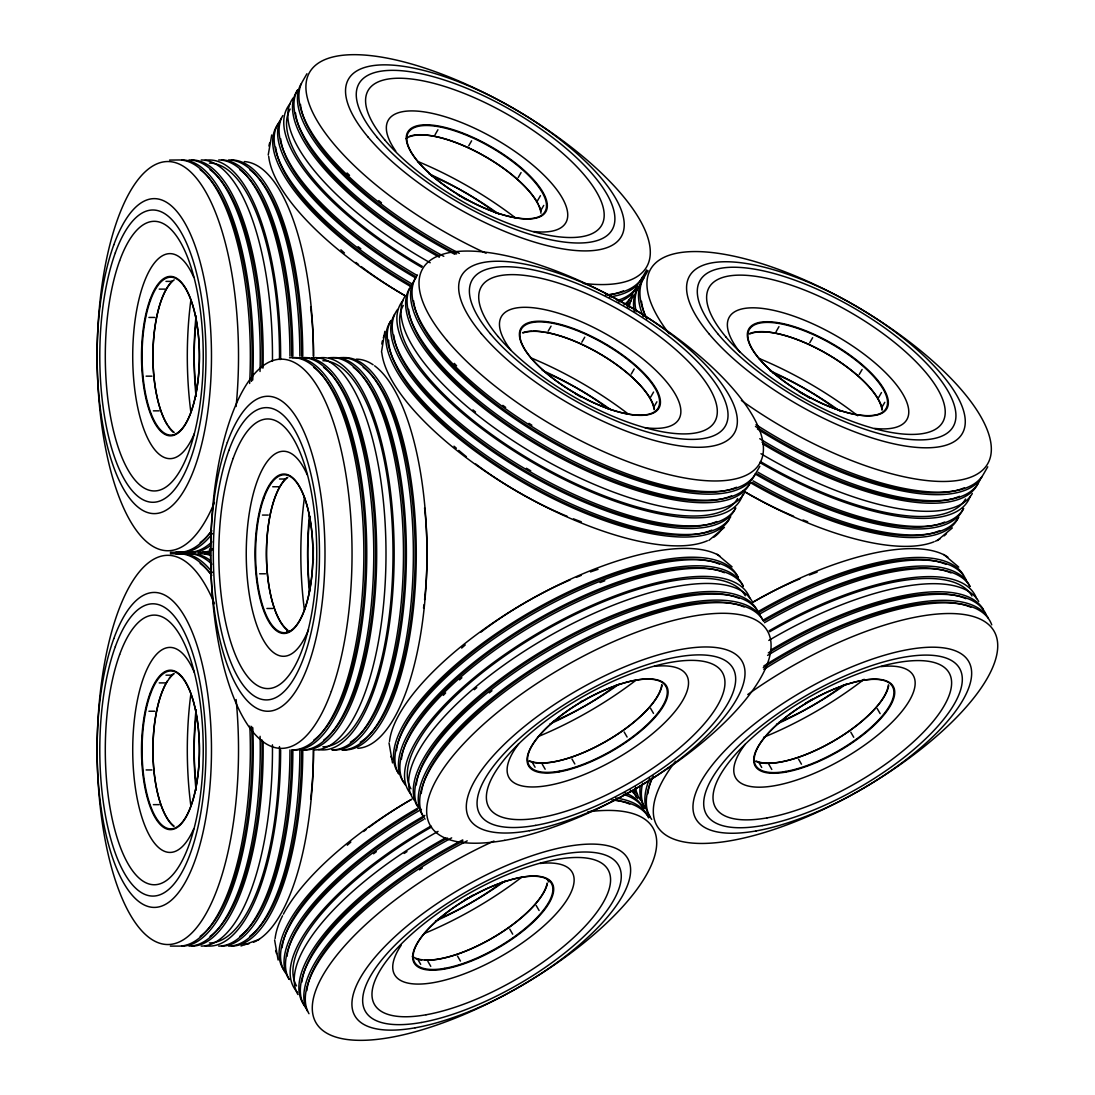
<?xml version="1.0" encoding="UTF-8"?>
<svg xmlns="http://www.w3.org/2000/svg" width="1095" height="1095" viewBox="0 0 1095 1095"><rect width="100%" height="100%" fill="white"/><g stroke="black" fill="none" stroke-linecap="round" stroke-linejoin="round"><path stroke-width="1.5" d="M268.22 154.997L271.724 134.959M384.851 331.347L381.484 352.111M306.956 73.721L302.59 81.29A196.156 71.257 30 0 0 459.325 253.356M435.03 134.794L437.932 129.757M468.701 145.84L471.616 140.803M518.154 177.636L521.069 172.586M537.535 200.713L540.451 195.663M540.848 210.445L543.75 205.408M548.143 331.196L551.059 326.146M581.828 342.229L584.744 337.192M646.721 269.89L642.354 277.459A196.156 71.257 30 0 1 605.467 294.966M647.994 270.629L643.627 278.185A196.156 71.257 30 0 0 646.912 318.891M631.281 374.025L634.183 368.988M650.663 397.102L653.578 392.051M653.961 406.834L656.877 401.797M776.068 331.703L778.969 326.652M809.739 342.749L812.654 337.698M759.848 466.278L755.482 473.848A196.156 71.257 30 0 1 546.295 435.331A196.156 71.257 30 0 1 417.414 275.105M859.192 374.531L862.107 369.494M878.573 397.608L881.489 392.558M881.886 407.34L884.787 402.303M987.758 466.785L983.392 474.354A196.156 71.257 30 0 1 756.015 424.655M724.425 527.407L708.835 540.465M937.347 540.533L952.349 527.913M240.996 945.984L259.433 939.305M169.602 160.075L179.087 159.966A196.156 71.257 -90 0 1 249.646 383.442M165.988 281.388L171.819 281.388M159.213 289.121L165.03 289.121M148.92 317.44L154.751 317.44M146.114 376.16L151.931 376.16M153.382 410.844L159.213 410.844M279.512 479.021L285.33 479.021M272.723 486.755L278.554 486.755M262.444 515.074L268.261 515.074M170.355 552.291L179.087 552.291M170.355 553.769L179.087 553.769M259.625 573.794L265.455 573.794M266.906 608.478L272.723 608.478M286.781 631.144L289.696 631.144M165.988 675.177L171.819 675.177M159.213 682.91L165.03 682.91M148.92 711.23L154.751 711.23M146.114 769.949L151.931 769.949M153.382 804.647L159.213 804.647M170.355 946.094L179.087 946.094A196.156 71.257 -90 0 0 249.811 726.026M943.726 554.467L958.727 567.087M717.088 554.234L732.09 566.854M877.218 708.588L880.134 713.625M850.815 732.226L853.73 737.277M798.556 759.163L801.472 764.201M768.882 764.406L771.797 769.456M758.794 762.407L761.709 767.444M650.581 708.355L653.496 713.393M624.177 732.007L627.093 737.044M571.918 758.931L574.834 763.968M542.244 764.187L545.159 769.224M532.156 762.175L535.072 767.225M547.336 879.463L548.787 881.981M536.18 905.483L539.096 910.52M509.777 929.121L512.693 934.172M457.518 956.058L460.434 961.095M427.844 961.301L430.759 966.351M417.756 959.302L420.672 964.339M392.516 762.914L389.012 742.875M278.116 960.041L274.612 940.003M214.456 502.4A194.595 70.682 -90 0 1 102.533 430.636A194.595 70.682 -90 0 1 163.196 161.95A194.595 70.682 -90 0 1 236.109 406.491M194.349 433.579A102.506 37.23 90 0 1 143.212 427.461A102.506 37.23 90 0 1 142.61 286.575A102.506 37.23 90 0 1 193.664 277.103M174.187 432.388A78.95 28.675 90 0 1 152.93 356.135A78.95 28.675 90 0 1 174.187 279.868M173.38 432.292A79.702 28.949 90 0 1 168.37 426.585M167.425 425.147A79.702 28.949 90 0 1 153.081 348.675A79.702 28.949 90 0 1 172.353 280.895M244.294 161.581A194.595 70.682 90 0 1 313.457 356.135M231.51 159.966A196.156 71.257 -90 0 1 302.767 356.135M228.595 159.966A196.156 71.257 90 0 1 299.852 356.135M221.601 159.966A196.156 71.257 90 0 1 292.858 356.135M218.699 159.966A196.156 71.257 90 0 1 289.956 356.135M204.738 160.39A196.156 71.257 90 0 1 280.621 359.53M209.378 552.291A196.156 71.257 90 0 1 203.177 551.551M209.378 163.1A193.035 70.121 -90 0 1 279.485 359.475M212.416 548.992A193.035 70.121 -90 0 1 209.378 549.17M201.22 159.966A196.156 71.257 90 0 1 272.45 361.227M212.074 550.005A196.156 71.257 90 0 1 198.127 552.113M191.899 159.966A196.156 71.257 90 0 1 263.033 368.057M210.35 545.611A196.156 71.257 90 0 1 188.819 552.113M210.048 169.67A193.035 70.121 -90 0 1 261.897 367.865M188.983 159.966A196.156 71.257 -90 0 1 260.021 371.479M211.869 541.902A196.156 71.257 -90 0 1 185.904 552.113M182.003 159.966A196.156 71.257 -90 0 1 252.726 380.033M212.485 533.443A196.156 71.257 -90 0 1 178.909 552.113M200.152 169.67A193.035 70.121 90 0 1 251.521 381.334M211.65 531.061A193.035 70.121 90 0 1 200.152 542.586M211.663 530.596A196.156 71.257 -90 0 1 175.994 552.113M249.66 169.67A193.035 70.121 90 0 1 301.631 356.135M239.75 169.67A193.035 70.121 -90 0 1 291.722 356.135M310.651 306.833A157.475 57.2 90 0 1 313.526 356.135M196.306 391.367A109.705 39.844 -90 0 1 196.306 320.903M190.913 412.5A164.907 59.896 90 0 1 190.913 299.77M196.019 396.472A155.86 56.611 90 0 1 196.019 315.798M308.53 629.598A102.506 37.23 90 0 1 257.147 626.258A102.506 37.23 90 0 1 255.929 484.811A102.506 37.23 90 0 1 307.189 474.737M287.711 630.022A78.95 28.675 90 0 1 266.455 553.769A79.702 28.949 90 0 1 286.89 477.598M287.711 477.516A78.95 28.675 90 0 0 266.455 553.769A79.702 28.949 90 0 0 286.89 629.926M356.286 359.174A194.595 70.682 90 0 1 373.094 364.758M374.586 365.798A194.595 70.682 90 0 1 426.461 577.079A194.595 70.682 90 0 1 357.819 748.323M341.941 357.791A196.156 71.257 -90 0 1 416.278 553.769A196.156 71.257 -90 0 1 341.941 749.746M339.026 357.791A196.156 71.257 90 0 1 413.349 549.512A196.156 71.257 90 0 1 342.119 749.924M332.031 357.791A196.156 71.257 90 0 1 406.382 553.769A196.156 71.257 90 0 1 332.031 749.746M329.13 357.791A196.156 71.257 90 0 1 403.453 549.512A196.156 71.257 90 0 1 332.209 749.924M316.701 358.352A196.156 71.257 90 0 1 394.145 551.62A196.156 71.257 90 0 1 318.248 749.514M322.888 360.734A193.035 70.121 -90 0 1 393.009 553.769A193.035 70.121 -90 0 1 322.888 746.804M311.651 357.791A196.156 71.257 90 0 1 385.974 549.512A196.156 71.257 90 0 1 314.744 749.924M302.329 357.791A196.156 71.257 90 0 1 376.68 553.769A196.156 71.257 90 0 1 302.329 749.746M323.572 367.304A193.035 70.121 -90 0 1 375.544 553.769A193.035 70.121 -90 0 1 323.572 740.22M299.414 357.791A196.156 71.257 -90 0 1 373.751 549.512A196.156 71.257 -90 0 1 302.507 749.924M292.433 357.791A196.156 71.257 -90 0 1 366.77 553.769A196.156 71.257 -90 0 1 292.433 749.746M313.663 367.304A193.035 70.121 90 0 1 365.634 553.769A193.035 70.121 90 0 1 313.663 740.22M289.518 357.791A196.156 71.257 -90 0 1 363.841 549.512A196.156 71.257 -90 0 1 292.611 749.924M363.17 367.304A193.035 70.121 90 0 1 415.128 557.944A193.035 70.121 90 0 1 360.228 742.218M353.274 367.304A193.035 70.121 -90 0 1 405.232 557.944A193.035 70.121 -90 0 1 350.318 742.218M424.573 507.875A157.475 57.2 90 0 1 424.573 599.649M423.97 604.768A157.475 57.2 90 0 1 423.532 608.149M310.036 590.698A109.705 39.844 -90 0 1 310.036 516.826M304.437 610.134A164.907 59.896 90 0 1 304.437 497.404M313.362 560.161A79.702 28.949 -90 0 1 313.362 547.377M309.379 592.477A155.86 56.611 90 0 1 309.379 515.061M236.109 699.568A194.595 70.682 -90 0 1 163.196 944.109A194.595 70.682 -90 0 1 102.533 675.423A194.595 70.682 -90 0 1 214.456 603.66M193.664 828.956A102.506 37.23 90 0 1 142.61 819.471A102.506 37.23 90 0 1 143.212 678.599A102.506 37.23 90 0 1 194.349 672.481M174.187 826.178A78.95 28.675 90 0 1 152.93 749.924A78.95 28.675 90 0 1 174.187 673.671M173.38 826.095A79.702 28.949 90 0 1 153.136 758.862A79.702 28.949 90 0 1 167.425 680.898M169.328 678.133A79.702 28.949 90 0 1 173.38 673.767M204.738 554.179A196.156 71.257 90 0 1 209.378 553.769M280.635 749.924A196.156 71.257 90 0 1 204.738 945.669M198.127 553.947A196.156 71.257 90 0 1 210.527 555.439M272.45 744.833A196.156 71.257 90 0 1 201.22 946.094M188.819 553.947A196.156 71.257 90 0 1 210.35 560.448M263.087 741.424A196.156 71.257 90 0 1 191.899 946.094M185.904 553.947A196.156 71.257 -90 0 1 211.869 564.158M260.076 736.292A196.156 71.257 -90 0 1 188.983 946.094M178.909 553.947A196.156 71.257 -90 0 1 212.485 572.617M252.794 727.737A196.156 71.257 -90 0 1 182.003 946.094M200.152 563.473A193.035 70.121 90 0 1 211.65 574.998M251.604 726.409A193.035 70.121 90 0 1 200.152 936.389M175.994 553.947A196.156 71.257 -90 0 1 211.663 575.464M279.485 746.585A193.035 70.121 -90 0 1 209.378 942.959M261.924 739.878A193.035 70.121 -90 0 1 210.048 936.389M313.526 749.924A157.475 57.2 90 0 1 310.651 799.227M313.457 749.924A194.595 70.682 90 0 1 253.534 942.261M248.907 943.794A194.595 70.682 90 0 1 244.294 944.479M302.767 749.924A196.156 71.257 -90 0 1 231.51 946.094M301.631 749.924A193.035 70.121 90 0 1 249.66 936.389M292.858 749.924A196.156 71.257 -90 0 1 221.601 946.094M299.852 749.924A196.156 71.257 90 0 1 228.595 946.094M291.722 749.924A193.035 70.121 -90 0 1 239.75 936.389M289.956 749.924A196.156 71.257 -90 0 1 218.699 946.094M196.306 785.156A109.705 39.844 -90 0 1 196.306 714.693M190.913 806.29A164.907 59.896 90 0 1 190.913 693.559M196.019 790.261A155.86 56.611 90 0 1 196.019 709.587M587.851 811.86A194.595 70.682 -30 0 1 581.664 944.684A194.595 70.682 -30 0 1 318.631 1026.48A194.595 70.682 -30 0 1 493.968 841.056M540.013 863.49A102.506 37.23 -30 0 1 558.573 911.026A102.506 37.23 -30 0 1 438.739 981.599A102.506 37.23 -30 0 1 401.208 945.245M547.158 883.035A78.95 28.675 -30 0 1 487.056 941.016A78.95 28.675 -30 0 1 412.322 956.318M547.39 883.843A79.702 28.949 -30 0 1 498.321 934.432A79.702 28.949 -30 0 1 424.915 960.233M421.561 959.973A79.702 28.949 -30 0 1 415.758 958.659M276.542 953.581A194.595 70.682 -30 0 1 275.653 950.542M275.091 938.62A194.595 70.682 -30 0 1 282.551 915.776M283.4 914.133A194.595 70.682 -30 0 1 411.679 799.268A157.475 57.2 -30 0 0 369.015 827.368M284.467 970.895A196.156 71.257 -30 0 1 417.017 808.521M285.932 973.414A196.156 71.257 -30 0 1 421.424 809.356M289.422 979.464A196.156 71.257 -30 0 1 424.915 815.405M289.176 979.409A196.156 71.257 -30 0 1 423.423 819.621M297.58 992.467A196.156 71.257 -30 0 1 431.033 826M633.594 791.315A196.156 71.257 -30 0 1 636.044 797.051M296.54 985.911A193.035 70.121 -30 0 1 431.553 827.012M297.908 994.534A196.156 71.257 -30 0 1 438.068 831.392M630.268 790.125A196.156 71.257 -30 0 1 637.673 798.378M304.273 1005.196A196.156 71.257 -30 0 1 445.72 837.798M624.697 792.766A196.156 71.257 -30 0 1 642.327 806.454M301.905 982.037A193.035 70.121 -30 0 1 447.609 838.045M305.724 1007.715A196.156 71.257 -30 0 1 451.674 837.867M623.342 794.354A196.156 71.257 -30 0 1 643.792 808.972M307.517 1011.191A196.156 71.257 -30 0 1 462.733 839.906M615.718 798.05A196.156 71.257 -30 0 1 648.664 817.787M306.846 990.619A193.035 70.121 -30 0 1 462.966 841.069M614.076 799.966A193.035 70.121 -30 0 1 629.803 804.154M308.982 1013.71A196.156 71.257 -30 0 1 467.223 840.864M611.859 800.034A196.156 71.257 -30 0 1 648.733 817.541M282.099 947.736A193.035 70.121 -30 0 1 417.592 809.506M287.041 956.318A193.035 70.121 -30 0 1 422.533 818.074M347.279 845.203A157.475 57.2 -30 0 1 350.852 842.055M363.608 831.529A157.475 57.2 -30 0 1 366.291 829.435M373.546 853.785A193.035 70.121 -30 0 1 376.31 851.718M404.206 853.443A193.035 70.121 -30 0 1 406.984 851.595M419.453 869.841A193.035 70.121 -30 0 1 422.273 868.02M502.126 882.064A109.705 39.844 -30 0 1 438.151 918.992M521.754 877.204A164.907 59.896 -30 0 1 424.135 933.57M472.657 895.299A79.702 28.949 -30 0 1 469.906 896.942M468.537 897.736A79.702 28.949 -30 0 1 464.362 900.09M505.329 880.791A155.86 56.611 -30 0 1 435.454 921.141M654.413 666.362A102.506 37.23 -30 0 1 671.728 715.322A102.506 37.23 -30 0 1 549.416 785.238A102.506 37.23 -30 0 1 518.551 744.011M661.75 684.621A78.95 28.675 -30 0 1 606.329 741.151A78.95 28.675 -30 0 1 529.665 760.874M662.078 685.361A79.702 28.949 -30 0 1 605.042 741.876A79.702 28.949 -30 0 1 528.926 761.052M392.161 759.3A194.595 70.682 -30 0 1 390.942 756.453M389.478 741.493A194.595 70.682 -30 0 1 531.581 598.992A194.595 70.682 -30 0 1 719.798 555.973M398.867 773.768A196.156 71.257 -30 0 1 531.417 611.393A196.156 71.257 -30 0 1 738.317 577.79M398.621 773.713A196.156 71.257 -30 0 1 532.868 613.912A196.156 71.257 -30 0 1 738.386 577.544M403.822 782.336A196.156 71.257 -30 0 1 536.372 619.975A196.156 71.257 -30 0 1 743.259 586.359M405.273 784.869A196.156 71.257 -30 0 1 534.155 624.629A196.156 71.257 -30 0 1 743.327 586.126M410.912 794.162A196.156 71.257 -30 0 1 542.49 630.556A196.156 71.257 -30 0 1 749.952 598.417M410.94 788.783A193.035 70.121 -30 0 1 543.052 631.541A193.035 70.121 -30 0 1 745.284 595.748M414.006 799.993A196.156 71.257 -30 0 1 542.887 639.767A196.156 71.257 -30 0 1 752.073 601.251M416.962 805.482A196.156 71.257 -30 0 1 551.223 645.694A196.156 71.257 -30 0 1 756.727 609.326M416.292 784.91A193.035 70.121 -30 0 1 551.784 646.68A193.035 70.121 -30 0 1 739.248 598.459M418.427 808A196.156 71.257 -30 0 1 556.37 646.105A196.156 71.257 -30 0 1 759.574 614.61M423.628 816.637A196.156 71.257 -30 0 1 556.178 654.262A196.156 71.257 -30 0 1 763.064 620.66M421.246 793.492A193.035 70.121 -30 0 1 556.739 655.248A193.035 70.121 -30 0 1 744.203 607.027M425.079 819.169A196.156 71.257 -30 0 1 553.961 658.93A196.156 71.257 -30 0 1 763.133 620.413M396.5 750.622A193.035 70.121 -30 0 1 531.992 612.379A193.035 70.121 -30 0 1 719.456 564.158M401.441 759.191A193.035 70.121 -30 0 1 536.933 620.947A193.035 70.121 -30 0 1 724.397 572.726M443.283 695.38A193.035 70.121 -30 0 1 445.638 692.984M459.503 679.872A193.035 70.121 -30 0 1 461.885 677.764M474.272 689.713A193.035 70.121 -30 0 1 476.763 687.592M489.301 692.875A193.035 70.121 -30 0 1 491.942 690.753M461.679 648.076A157.475 57.2 -30 0 1 465.252 644.928M480.691 632.308A157.475 57.2 -30 0 1 570.166 579.912M576.476 577.284A157.475 57.2 -30 0 1 581.185 575.395M590.492 571.932A157.475 57.2 -30 0 1 598.062 569.332M616.526 684.936A109.705 39.844 -30 0 1 552.551 721.865M636.154 680.077A164.907 59.896 -30 0 1 538.521 736.442M582.923 700.608A79.702 28.949 -30 0 1 580.158 702.182M619.729 683.677A155.86 56.611 -30 0 1 549.854 724.014M600.087 582.581A193.035 70.121 -30 0 1 604.81 580.761M747.762 694.531A194.595 70.682 -30 0 1 996.012 635.401A194.595 70.682 -30 0 1 793.656 822.29A194.595 70.682 -30 0 1 675.533 761.244M881.051 666.595A102.506 37.23 -30 0 1 898.365 715.555A102.506 37.23 -30 0 1 776.054 785.457A102.506 37.23 -30 0 1 745.202 744.244M888.387 684.84A78.95 28.675 -30 0 1 832.966 741.383A78.95 28.675 -30 0 1 756.303 761.107M888.716 685.593A79.702 28.949 -30 0 1 831.68 742.095A79.702 28.949 -30 0 1 755.564 761.271M637.55 794.395A196.156 71.257 -30 0 1 634.867 790.576M769.128 630.788A196.156 71.257 -30 0 1 976.589 598.65M640.657 800.226A196.156 71.257 -30 0 1 635.511 787.1M768.799 640.424A196.156 71.257 -30 0 1 978.711 601.483M645.311 808.302A196.156 71.257 -30 0 1 640.178 786.402M770.538 650.225A196.156 71.257 -30 0 1 983.365 609.545M645.064 808.233A196.156 71.257 -30 0 1 642.614 783.212M767.595 655.412A196.156 71.257 -30 0 1 986.212 614.842M650.266 816.87A196.156 71.257 -30 0 1 649.65 778.463M763.831 665.993A196.156 71.257 -30 0 1 988.32 618.127M647.884 793.724A193.035 70.121 -30 0 1 652.114 777.997M763.27 667.69A193.035 70.121 -30 0 1 970.841 607.26M651.717 819.388A196.156 71.257 -30 0 1 653.291 776.109M763.845 669.428A196.156 71.257 -30 0 1 991.741 624.875M768.334 652.88A193.035 70.121 -30 0 1 965.886 598.691M769.689 631.774A193.035 70.121 -30 0 1 971.922 595.981M752.676 602.291A157.475 57.2 -30 0 1 799.966 578.803M809.383 575.026A157.475 57.2 -30 0 1 817.13 572.151M752.717 602.359A194.595 70.682 -30 0 1 947.873 557.122M758.055 611.626A196.156 71.257 -30 0 1 963.573 575.245M758.63 612.611A193.035 70.121 -30 0 1 946.094 564.39M763.01 620.194A196.156 71.257 -30 0 1 969.896 586.591M759.519 614.144A196.156 71.257 -30 0 1 966.406 580.542M763.571 621.18A193.035 70.121 -30 0 1 951.035 572.959M764.461 622.713A196.156 71.257 -30 0 1 969.978 586.345M843.164 685.169A109.705 39.844 -30 0 1 779.188 722.098M864.147 679.256A164.907 59.896 -30 0 1 763.585 737.318M812.312 699.226A79.702 28.949 -30 0 1 805.4 703.195M846.367 683.896A155.86 56.611 -30 0 1 776.492 724.233M669.154 333.756A194.595 70.682 30 0 1 787.264 272.71A194.595 70.682 30 0 1 989.62 459.599A194.595 70.682 30 0 1 741.383 400.469M739.878 352.152A102.506 37.23 30 0 1 768.457 309.324A102.506 37.23 30 0 1 891.563 378.979A102.506 37.23 30 0 1 874.659 428.405M758.794 358.339A79.702 28.949 30 0 0 880.75 413.773A79.702 28.949 30 0 0 813.941 334.262A79.702 28.949 30 0 0 758.794 358.339A164.907 59.896 30 0 1 857.768 415.744M749.924 333.893A78.95 28.675 30 0 1 826.588 353.617A78.95 28.675 30 0 1 881.995 410.16M749.185 333.729A79.702 28.949 30 0 1 825.302 352.905A79.702 28.949 30 0 1 882.324 409.407M946.491 533.676A194.595 70.682 30 0 1 944.15 535.879M940.044 538.808A194.595 70.682 30 0 1 935.308 541.245M934.035 541.779A194.595 70.682 30 0 1 743.423 490.943M958.563 516.977A196.156 71.257 30 0 1 748.747 481.677M958.631 517.223A196.156 71.257 30 0 1 753.127 480.856M963.518 508.408A196.156 71.257 30 0 1 756.618 474.806M963.586 508.655A196.156 71.257 30 0 1 758.082 472.287M970.211 496.35A196.156 71.257 30 0 1 759.807 462.501M627.106 307.189A196.156 71.257 30 0 1 631.172 300.605M965.544 499.019A193.035 70.121 30 0 1 760.423 461.542M972.319 493.516A196.156 71.257 30 0 1 760.957 453.713M629.119 307.9A196.156 71.257 30 0 1 634.265 294.774M978.369 482.676A196.156 71.257 30 0 1 762.681 443.886M634.197 311.404A196.156 71.257 30 0 1 637.222 289.285M959.507 496.309A193.035 70.121 30 0 1 761.956 442.12M979.82 480.157A196.156 71.257 30 0 1 759.752 438.698M636.236 311.788A196.156 71.257 30 0 1 640.383 284.18M981.941 476.872A196.156 71.257 30 0 1 757.439 429.007M643.258 316.537A196.156 71.257 30 0 1 643.874 278.13M964.462 487.74A193.035 70.121 30 0 1 755.468 426.407M645.735 317.002A193.035 70.121 30 0 1 641.506 301.276M939.702 530.61A193.035 70.121 30 0 1 752.238 482.389M944.656 522.041A193.035 70.121 30 0 1 757.192 473.82M807.672 521.726A157.475 57.2 30 0 1 803.005 519.974M793.574 516.197A157.475 57.2 30 0 1 743.341 490.984M772.81 372.902A109.705 39.844 30 0 1 835.417 408.805M799.008 391.805A79.702 28.949 30 0 1 810.04 398.279M770.113 370.767A155.86 56.611 30 0 1 839.988 411.104M510.9 350.249A102.506 37.23 30 0 1 542.367 309.146A102.506 37.23 30 0 1 664.898 379.883A102.506 37.23 30 0 1 645.037 427.693M530.87 357.832A79.702 28.949 30 0 0 652.839 413.267A79.702 28.949 30 0 0 586.03 333.756A79.702 28.949 30 0 0 530.87 357.832A164.907 59.896 30 0 1 628.489 414.197M523.218 332.907A78.95 28.675 30 0 1 599.937 353.849A78.95 28.675 30 0 1 654.085 409.653M522.493 332.729A79.702 28.949 30 0 1 531.65 331.155M533.032 331.114A79.702 28.949 30 0 1 543.928 332.004M545.625 332.291A79.702 28.949 30 0 1 654.413 408.9M707.397 540.738A194.595 70.682 30 0 1 518.414 492.134A194.595 70.682 30 0 1 381.826 352.768M381.813 344.063A194.595 70.682 30 0 1 382.388 340.846M383.291 337.808A194.595 70.682 30 0 1 384.509 334.96M722.289 528.214A194.595 70.682 30 0 1 713.57 537.371M729.27 519.235A196.156 71.257 30 0 1 520.084 480.732A196.156 71.257 30 0 1 391.202 320.493M730.721 516.717A196.156 71.257 30 0 1 525.217 480.349A196.156 71.257 30 0 1 390.956 320.561M735.607 507.902A196.156 71.257 30 0 1 532.403 476.407A196.156 71.257 30 0 1 394.46 314.498M735.676 508.148A196.156 71.257 30 0 1 526.49 469.632A196.156 71.257 30 0 1 397.622 309.406M742.793 494.338A196.156 71.257 30 0 1 536.687 464.773A196.156 71.257 30 0 1 403.247 300.098M737.619 498.512A193.035 70.121 30 0 1 535.387 462.72A193.035 70.121 30 0 1 403.275 305.478M744.408 493.01A196.156 71.257 30 0 1 538.904 456.642A196.156 71.257 30 0 1 404.644 296.854M750.458 482.17A196.156 71.257 30 0 1 547.254 450.675A196.156 71.257 30 0 1 409.311 288.779M731.597 495.802A193.035 70.121 30 0 1 544.133 447.581A193.035 70.121 30 0 1 408.64 309.351M750.527 482.416A196.156 71.257 30 0 1 545.023 446.048A196.156 71.257 30 0 1 410.762 286.26M755.399 473.601A196.156 71.257 30 0 1 548.513 439.998A196.156 71.257 30 0 1 415.963 277.624M736.538 487.234A193.035 70.121 30 0 1 549.074 439.013A193.035 70.121 30 0 1 413.582 300.769M711.791 530.103A193.035 70.121 30 0 1 520.714 479.774A193.035 70.121 30 0 1 388.588 340.093M716.746 521.535A193.035 70.121 30 0 1 529.282 473.314A193.035 70.121 30 0 1 393.789 335.07M581.294 521.781A157.475 57.2 30 0 1 573.52 518.866M567.237 516.347A157.475 57.2 30 0 1 475.75 464.02M466.402 456.711A157.475 57.2 30 0 1 458.805 450.387M456.382 448.279A157.475 57.2 30 0 1 454.014 446.185M531.855 425.188A193.035 70.121 30 0 1 529.008 423.368M505.657 407.408A193.035 70.121 30 0 1 502.851 405.369M456.601 365.785A193.035 70.121 30 0 1 454.274 363.389M530.733 470.795A193.035 70.121 30 0 1 526.408 468.263M546.473 373.053A109.705 39.844 30 0 1 608.861 409.325M575.272 393.653A79.702 28.949 30 0 1 580.761 396.924M542.203 370.247A155.86 56.611 30 0 1 610.736 409.639M475.531 411.98A193.035 70.121 30 0 1 472.93 409.858M486.098 253.26A194.595 70.682 30 0 1 312.321 68.451A194.595 70.682 30 0 1 574.437 149.659A194.595 70.682 30 0 1 583.265 283.359M395.76 151.11A102.506 37.23 30 0 1 431.101 113.127A102.506 37.23 30 0 1 551.77 183.495A102.506 37.23 30 0 1 533.621 231.51M417.756 161.444A79.702 28.949 30 0 0 539.712 216.878A79.702 28.949 30 0 0 472.917 137.354A79.702 28.949 30 0 0 417.756 161.444A164.907 59.896 30 0 1 515.375 217.796M405.93 138.682A78.95 28.675 30 0 1 481.964 154.696A78.95 28.675 30 0 1 540.957 213.251M409.366 136.341A79.702 28.949 30 0 1 477.707 152.424A79.702 28.949 30 0 1 538.083 203.779M538.849 205.312A79.702 28.949 30 0 1 540.998 211.157M421.698 267.317A196.156 71.257 30 0 1 290.134 103.71M629.173 299.455A196.156 71.257 30 0 1 627.216 303.685M430.198 262.773A196.156 71.257 30 0 1 293.227 97.879M632.677 293.857A196.156 71.257 30 0 1 623.89 304.875M635.949 288.546A196.156 71.257 30 0 1 618.305 302.234M439.328 257.202A196.156 71.257 30 0 1 297.895 89.804M637.399 286.028A196.156 71.257 30 0 1 616.964 300.646M443.79 256.326A196.156 71.257 30 0 1 297.635 89.872M642.286 277.213A196.156 71.257 30 0 1 609.326 296.95M454.836 254.3A196.156 71.257 30 0 1 301.139 83.809M623.425 290.846A193.035 70.121 30 0 1 607.684 295.034M456.588 253.93A193.035 70.121 30 0 1 300.468 104.381M439.752 256.134A193.035 70.121 30 0 1 295.513 112.963M422.273 266.331A193.035 70.121 30 0 1 290.161 109.089M361.268 266.605A157.475 57.2 30 0 0 405.246 295.801A194.595 70.682 30 0 1 268.699 156.38M358.558 264.525A157.475 57.2 30 0 1 355.902 262.43M344.46 252.945A157.475 57.2 30 0 1 340.901 249.797M268.932 146.046A194.595 70.682 30 0 1 269.671 142.911M410.639 286.479A196.156 71.257 30 0 1 278.089 124.105M411.2 285.494A193.035 70.121 30 0 1 275.707 147.264M415.58 277.911A196.156 71.257 30 0 1 281.333 118.109M412.09 283.961A196.156 71.257 30 0 1 279.54 121.586M416.155 276.925A193.035 70.121 30 0 1 280.662 138.682M417.044 275.379A196.156 71.257 30 0 1 282.784 115.591M431.772 176.008A109.705 39.844 30 0 1 495.748 212.936M457.97 194.91A79.702 28.949 30 0 1 460.762 196.47M462.145 197.264A79.702 28.949 30 0 1 466.265 199.701M429.076 173.859A155.86 56.611 30 0 1 498.95 214.209M381.471 202.753A193.035 70.121 30 0 1 378.774 200.645M349.538 175.378A193.035 70.121 30 0 1 347.074 172.983M360.83 248.757A193.035 70.121 30 0 1 358.079 246.676M119.642 260.802A134.822 48.974 90 0 0 141.597 486.358A134.822 48.974 90 0 0 201.576 321.232A134.822 48.974 90 0 0 119.642 260.802M115.345 252.781A146.155 53.094 90 0 0 139.133 497.294A146.155 53.094 90 0 0 204.163 318.303A146.155 53.094 90 0 0 115.345 252.781M113.825 244.774A157.475 57.2 90 0 0 139.462 508.244A157.475 57.2 90 0 0 209.528 315.374A157.475 57.2 90 0 0 113.825 244.774M149.974 299.77A79.702 28.949 90 0 0 162.963 433.114A79.702 28.949 90 0 0 198.414 335.508A79.702 28.949 90 0 0 149.974 299.77M150.467 300.304A78.95 28.675 90 0 0 163.319 432.388A78.95 28.675 90 0 0 198.441 335.7A78.95 28.675 90 0 0 150.467 300.304M233.153 458.435A134.822 48.974 90 0 0 255.108 683.992A134.822 48.974 90 0 0 315.086 518.866A134.822 48.974 90 0 0 233.153 458.435M228.855 450.428A146.155 53.094 90 0 0 252.658 694.942A146.155 53.094 90 0 0 317.673 515.937A146.155 53.094 90 0 0 228.855 450.428M227.336 442.407A157.475 57.2 90 0 0 252.986 705.878A157.475 57.2 90 0 0 323.039 513.007A157.475 57.2 90 0 0 227.336 442.407M331.333 691.369A194.595 70.682 -90 0 0 299.647 365.798A194.595 70.682 -90 0 0 213.073 604.125A194.595 70.682 -90 0 0 331.333 691.369M263.498 497.404A79.702 28.949 90 0 0 276.474 630.747A79.702 28.949 90 0 0 311.938 533.142A79.702 28.949 90 0 0 263.498 497.404M263.977 497.938A78.95 28.675 90 0 0 276.843 630.022A78.95 28.675 90 0 0 311.965 533.333A78.95 28.675 90 0 0 263.977 497.938M119.642 654.591A134.822 48.974 90 0 0 141.597 880.161A134.822 48.974 90 0 0 201.576 715.035A134.822 48.974 90 0 0 119.642 654.591M115.345 646.584A146.155 53.094 90 0 0 139.133 891.097A146.155 53.094 90 0 0 204.163 712.106A146.155 53.094 90 0 0 115.345 646.584M113.825 638.577A157.475 57.2 90 0 0 139.462 902.034A157.475 57.2 90 0 0 209.528 709.163A157.475 57.2 90 0 0 113.825 638.577M149.974 693.573A79.702 28.949 90 0 0 162.963 826.917A79.702 28.949 90 0 0 198.414 729.297A79.702 28.949 90 0 0 149.974 693.573M150.467 694.107A78.95 28.675 90 0 0 163.319 826.178A78.95 28.675 90 0 0 198.441 729.489A78.95 28.675 90 0 0 150.467 694.107M426.023 1014.778A134.822 48.974 -30 0 0 610.394 882.981A134.822 48.974 -30 0 0 437.398 913.6A134.822 48.974 -30 0 0 426.023 1014.778M421.233 1022.511A146.155 53.094 -30 0 0 621.084 879.641A146.155 53.094 -30 0 0 433.565 912.833A146.155 53.094 -30 0 0 421.233 1022.511M415.06 1027.822A157.475 57.2 -30 0 0 630.405 873.892A157.475 57.2 -30 0 0 428.35 909.644A157.475 57.2 -30 0 0 415.06 1027.822M444.611 969.02A79.702 28.949 -30 0 0 553.591 891.097A79.702 28.949 -30 0 0 451.332 909.206A79.702 28.949 -30 0 0 444.611 969.02M444.83 968.322A78.95 28.675 -30 0 0 552.783 891.152A78.95 28.675 -30 0 0 451.482 909.083A78.95 28.675 -30 0 0 444.83 968.322M540.424 817.65A134.822 48.974 -30 0 0 724.78 685.853A134.822 48.974 -30 0 0 551.798 716.472A134.822 48.974 -30 0 0 540.424 817.65M535.633 825.384A146.155 53.094 -30 0 0 735.484 682.513A146.155 53.094 -30 0 0 547.965 715.706A146.155 53.094 -30 0 0 535.633 825.384M529.46 830.708A157.475 57.2 -30 0 0 744.805 676.765A157.475 57.2 -30 0 0 542.737 712.53A157.475 57.2 -30 0 0 529.46 830.708M504.713 840.344A194.595 70.682 -30 0 0 770.812 650.115A194.595 70.682 -30 0 0 521.124 694.298A194.595 70.682 -30 0 0 504.713 840.344M558.997 771.893A79.702 28.949 -30 0 0 667.991 693.984A79.702 28.949 -30 0 0 565.732 712.078A79.702 28.949 -30 0 0 558.997 771.893M559.216 771.209A78.95 28.675 -30 0 0 667.183 694.025A78.95 28.675 -30 0 0 565.882 711.955A78.95 28.675 -30 0 0 559.216 771.209M767.061 817.883A134.822 48.974 -30 0 0 951.432 686.086A134.822 48.974 -30 0 0 778.435 716.705A134.822 48.974 -30 0 0 767.061 817.883M762.271 825.603A146.155 53.094 -30 0 0 962.122 682.746A146.155 53.094 -30 0 0 774.603 715.925A146.155 53.094 -30 0 0 762.271 825.603M756.097 830.927A157.475 57.2 -30 0 0 971.443 676.997A157.475 57.2 -30 0 0 769.388 712.749A157.475 57.2 -30 0 0 756.097 830.927M785.649 772.112A79.702 28.949 -30 0 0 894.629 694.203A79.702 28.949 -30 0 0 792.369 712.311A79.702 28.949 -30 0 0 785.649 772.112M785.868 771.428A78.95 28.675 -30 0 0 893.821 694.257A78.95 28.675 -30 0 0 792.52 712.188A78.95 28.675 -30 0 0 785.868 771.428M726.04 337.096A134.822 48.974 30 0 0 932.365 430.869A134.822 48.974 30 0 0 819.361 296.362A134.822 48.974 30 0 0 726.04 337.096M718.347 334.413A146.155 53.094 30 0 0 942.001 436.056A146.155 53.094 30 0 0 819.498 290.243A146.155 53.094 30 0 0 718.347 334.413M709.259 334.126A157.475 57.2 30 0 0 950.255 443.653A157.475 57.2 30 0 0 818.252 286.548A157.475 57.2 30 0 0 709.259 334.126M759.205 358.695A78.95 28.675 30 0 0 880.01 413.595A78.95 28.675 30 0 0 813.845 334.837A78.95 28.675 30 0 0 759.205 358.695M498.129 336.589A134.822 48.974 30 0 0 704.455 430.362A134.822 48.974 30 0 0 591.437 295.855A134.822 48.974 30 0 0 498.129 336.589M490.437 333.907A146.155 53.094 30 0 0 714.091 435.55A146.155 53.094 30 0 0 591.587 289.737A146.155 53.094 30 0 0 490.437 333.907M481.348 333.619A157.475 57.2 30 0 0 722.33 443.146A157.475 57.2 30 0 0 590.342 286.041A157.475 57.2 30 0 0 481.348 333.619M447.061 340.504A194.595 70.682 30 0 0 744.86 475.846A194.595 70.682 30 0 0 581.746 281.702A194.595 70.682 30 0 0 447.061 340.504M531.28 358.188A78.95 28.675 30 0 0 652.1 413.089A78.95 28.675 30 0 0 585.921 334.331A78.95 28.675 30 0 0 531.28 358.188M385.002 140.201A134.822 48.974 30 0 0 591.327 233.974A134.822 48.974 30 0 0 478.323 99.467A134.822 48.974 30 0 0 385.002 140.201M377.31 137.518A146.155 53.094 30 0 0 600.963 239.162A146.155 53.094 30 0 0 478.46 93.349A146.155 53.094 30 0 0 377.31 137.518M368.221 137.231A157.475 57.2 30 0 0 609.217 246.758A157.475 57.2 30 0 0 477.215 89.653A157.475 57.2 30 0 0 368.221 137.231M418.167 161.8A78.95 28.675 30 0 0 538.973 216.7A78.95 28.675 30 0 0 472.807 137.943A78.95 28.675 30 0 0 418.167 161.8"/></g></svg>
